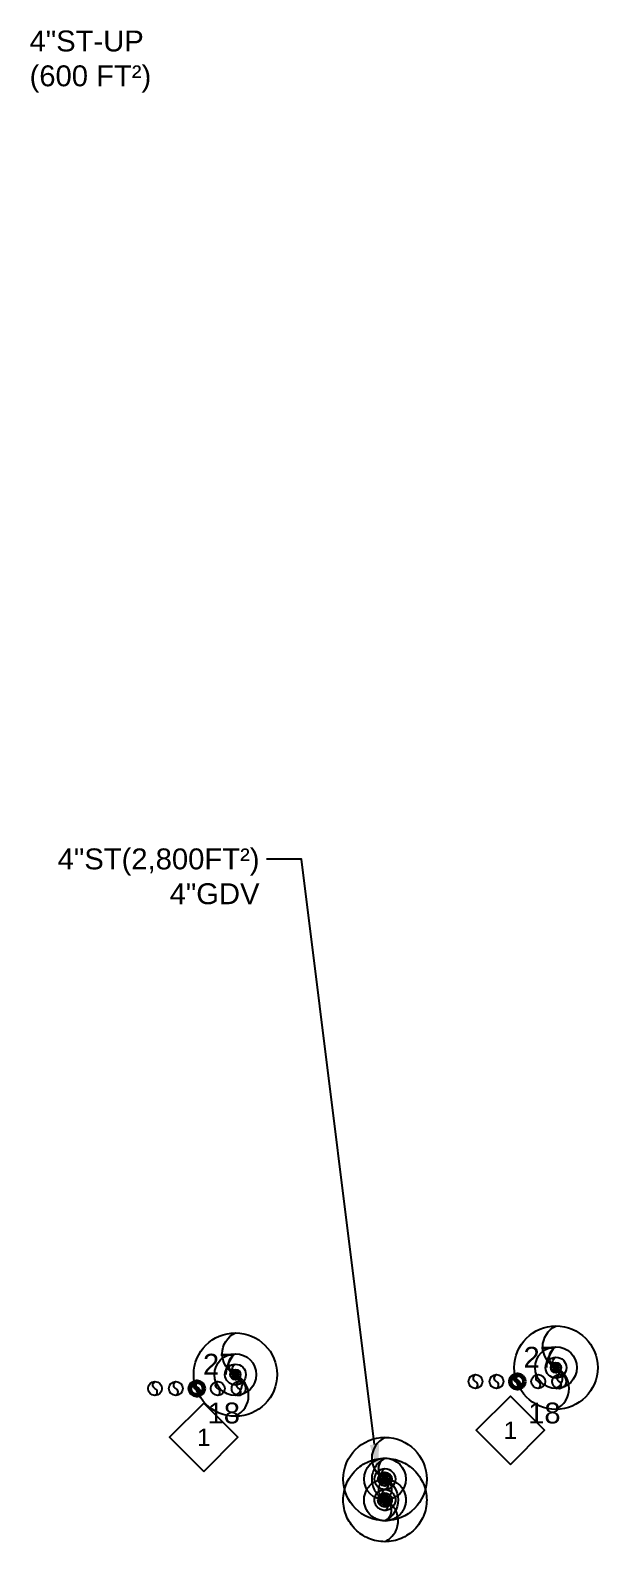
# Model space of a CAD drawing. Extents: x -3693 to 355, y -2748 to 2117.
# Drawn here: x -2772 to -2446, y 328 to 1196 of the extents above; entities that cross this region are included whole.
import ezdxf
from ezdxf.enums import TextEntityAlignment as Align

# ---------------------------------------------------------------- set-up
doc = ezdxf.new("R2010")
doc.units = 0
doc.header["$LTSCALE"] = 48
doc.header["$MEASUREMENT"] = 0
doc.linetypes.add('VENT', pattern=[0.3, 0.2, -0.1])
for name, color, linetype in [('G-ANNO-TEXT', 70, 'Continuous'), ('G-ANNO-TEXT @ 128', 70, 'Continuous'), ('P-GV-N', 5, 'VENT'), ('P-GV-N @ 1 (1)', 5, 'VENT'), ('P-GV-N @ 1 (2)', 5, 'VENT'), ('P-GV-N @ 12', 5, 'VENT'), ('P-GV-N @ 128', 5, 'VENT'), ('P-GV-N @ 16', 5, 'VENT'), ('P-GV-N @ 192', 5, 'VENT'), ('P-GV-N @ 2', 5, 'VENT'), ('P-GV-N @ 24', 5, 'VENT'), ('P-GV-N @ 384', 5, 'VENT'), ('P-GV-N @ 4', 5, 'VENT'), ('P-GV-N @ 48', 5, 'VENT'), ('P-GV-N @ 64', 5, 'VENT'), ('P-GV-N @ 768', 5, 'VENT'), ('P-GV-N @ 8', 5, 'VENT'), ('P-GV-N @ 96', 5, 'VENT'), ('P-HW-N @ 128', 1, 'Continuous'), ('P-HWC-N', 2, 'Continuous'), ('P-HWC-N @ 1 (1)', 2, 'Continuous'), ('P-HWC-N @ 1 (2)', 2, 'Continuous'), ('P-HWC-N @ 12', 2, 'Continuous'), ('P-HWC-N @ 128', 2, 'Continuous'), ('P-HWC-N @ 16', 2, 'Continuous'), ('P-HWC-N @ 192', 2, 'Continuous'), ('P-HWC-N @ 2', 2, 'Continuous'), ('P-HWC-N @ 24', 2, 'Continuous'), ('P-HWC-N @ 384', 2, 'Continuous'), ('P-HWC-N @ 4', 2, 'Continuous'), ('P-HWC-N @ 48', 2, 'Continuous'), ('P-HWC-N @ 64', 2, 'Continuous'), ('P-HWC-N @ 768', 2, 'Continuous'), ('P-HWC-N @ 8', 2, 'Continuous'), ('P-HWC-N @ 96', 2, 'Continuous'), ('P-SAN-N @ 128', 6, 'Continuous'), ('P-SANV-N @ 128', 5, 'VENT'), ('P-STRM-N', 2, 'Continuous'), ('P-STRM-N @ 1 (1)', 2, 'Continuous'), ('P-STRM-N @ 1 (2)', 2, 'Continuous'), ('P-STRM-N @ 12', 2, 'Continuous'), ('P-STRM-N @ 128', 2, 'Continuous'), ('P-STRM-N @ 16', 2, 'Continuous'), ('P-STRM-N @ 192', 2, 'Continuous'), ('P-STRM-N @ 2', 2, 'Continuous'), ('P-STRM-N @ 24', 2, 'Continuous'), ('P-STRM-N @ 384', 2, 'Continuous'), ('P-STRM-N @ 4', 2, 'Continuous'), ('P-STRM-N @ 48', 2, 'Continuous'), ('P-STRM-N @ 64', 2, 'Continuous'), ('P-STRM-N @ 768', 2, 'Continuous'), ('P-STRM-N @ 8', 2, 'Continuous'), ('P-STRM-N @ 96', 2, 'Continuous')]:
    doc.layers.add(name, color=color, linetype=linetype)
doc.layers.add('P-CW-N @ 128', color=4, linetype='Continuous', lineweight=60)
doc.layers.add('P-SAN-DFU', color=7, linetype='Continuous', plot=False)
doc.styles.add('Arial', font='arial.ttf')

# ---------------------------------------------------------------- blocks, each defined once
blk = doc.blocks.new('*U9')
blk.add_lwpolyline([(0, 0.0311, 0.634258), (0, 0, -0.634258), (0, -0.0311)], format="xyb")
blk.add_circle((0, 0), 0.0312)
blk = doc.blocks.new('DIAMOND TAG')
blk.add_lwpolyline([(0, -0.1533), (0.1533, 0), (0, 0.1533), (-0.1533, 0)], close=True)
at = {"style": 'Arial'}
blk.add_attdef('XXX', text='', height=0.0781, dxfattribs=at).set_placement((0, 0), align=Align.MIDDLE)
blk = doc.blocks.new('*U824')
at = {"layer": 'P-STRM-N @ 1 (1)'}
blk.add_blockref('*U9', (-2568, 363.74), dxfattribs=at)
at = {"layer": 'P-STRM-N @ 1 (2)'}
blk.add_blockref('*U9', (-2568, 363.74), dxfattribs=at)
at = {"layer": 'P-STRM-N @ 12', "xscale": 12, "yscale": 12, "zscale": 12}
blk.add_blockref('*U9', (-2568, 363.74), dxfattribs=at)
at = {"layer": 'P-STRM-N @ 128', "xscale": 128, "yscale": 128, "zscale": 128}
blk.add_blockref('*U9', (-2568, 363.74), dxfattribs=at)
at = {"layer": 'P-STRM-N @ 16', "xscale": 16, "yscale": 16, "zscale": 16}
blk.add_blockref('*U9', (-2568, 363.74), dxfattribs=at)
at = {"layer": 'P-STRM-N @ 192', "xscale": 192, "yscale": 192, "zscale": 192}
blk.add_blockref('*U9', (-2568, 363.74), dxfattribs=at)
at = {"layer": 'P-STRM-N @ 2', "xscale": 2, "yscale": 2, "zscale": 2}
blk.add_blockref('*U9', (-2568, 363.74), dxfattribs=at)
at = {"layer": 'P-STRM-N @ 24', "xscale": 24, "yscale": 24, "zscale": 24}
blk.add_blockref('*U9', (-2568, 363.74), dxfattribs=at)
at = {"layer": 'P-STRM-N @ 384', "xscale": 384, "yscale": 384, "zscale": 384}
blk.add_blockref('*U9', (-2568, 363.74), dxfattribs=at)
at = {"layer": 'P-STRM-N @ 4', "xscale": 4, "yscale": 4, "zscale": 4}
blk.add_blockref('*U9', (-2568, 363.74), dxfattribs=at)
at = {"layer": 'P-STRM-N @ 48', "xscale": 48, "yscale": 48, "zscale": 48}
blk.add_blockref('*U9', (-2568, 363.74), dxfattribs=at)
at = {"layer": 'P-STRM-N @ 64', "xscale": 64, "yscale": 64, "zscale": 64}
blk.add_blockref('*U9', (-2568, 363.74), dxfattribs=at)
at = {"layer": 'P-STRM-N @ 768', "xscale": 768, "yscale": 768, "zscale": 768}
blk.add_blockref('*U9', (-2568, 363.74), dxfattribs=at)
at = {"layer": 'P-STRM-N @ 8', "xscale": 8, "yscale": 8, "zscale": 8}
blk.add_blockref('*U9', (-2568, 363.74), dxfattribs=at)
at = {"layer": 'P-STRM-N @ 96', "xscale": 96, "yscale": 96, "zscale": 96}
blk.add_blockref('*U9', (-2568, 363.74), dxfattribs=at)
blk = doc.blocks.new('*U890')
at = {"layer": 'P-HWC-N @ 1 (1)', "rotation": 180}
blk.add_blockref('*U9', (-2469.84, 427.74), dxfattribs=at)
at = {"layer": 'P-HWC-N @ 1 (2)', "rotation": 180}
blk.add_blockref('*U9', (-2469.84, 427.74), dxfattribs=at)
at = {"layer": 'P-HWC-N @ 12', "xscale": 12, "yscale": 12, "zscale": 12, "rotation": 180}
blk.add_blockref('*U9', (-2469.84, 427.74), dxfattribs=at)
at = {"layer": 'P-HWC-N @ 128', "xscale": 128, "yscale": 128, "zscale": 128, "rotation": 180}
blk.add_blockref('*U9', (-2516, 419.74), dxfattribs=at)
at = {"layer": 'P-HWC-N @ 16', "xscale": 16, "yscale": 16, "zscale": 16, "rotation": 180}
blk.add_blockref('*U9', (-2469.84, 427.74), dxfattribs=at)
at = {"layer": 'P-HWC-N @ 192', "xscale": 192, "yscale": 192, "zscale": 192, "rotation": 180}
blk.add_blockref('*U9', (-2469.84, 427.74), dxfattribs=at)
at = {"layer": 'P-HWC-N @ 2', "xscale": 2, "yscale": 2, "zscale": 2, "rotation": 180}
blk.add_blockref('*U9', (-2469.84, 427.74), dxfattribs=at)
at = {"layer": 'P-HWC-N @ 24', "xscale": 24, "yscale": 24, "zscale": 24, "rotation": 180}
blk.add_blockref('*U9', (-2469.84, 427.74), dxfattribs=at)
at = {"layer": 'P-HWC-N @ 384', "xscale": 384, "yscale": 384, "zscale": 384, "rotation": 180}
blk.add_blockref('*U9', (-2469.84, 427.74), dxfattribs=at)
at = {"layer": 'P-HWC-N @ 4', "xscale": 4, "yscale": 4, "zscale": 4, "rotation": 180}
blk.add_blockref('*U9', (-2469.84, 427.74), dxfattribs=at)
at = {"layer": 'P-HWC-N @ 48', "xscale": 48, "yscale": 48, "zscale": 48, "rotation": 180}
blk.add_blockref('*U9', (-2469.84, 427.74), dxfattribs=at)
at = {"layer": 'P-HWC-N @ 64', "xscale": 64, "yscale": 64, "zscale": 64, "rotation": 180}
blk.add_blockref('*U9', (-2469.84, 427.74), dxfattribs=at)
at = {"layer": 'P-HWC-N @ 768', "xscale": 768, "yscale": 768, "zscale": 768, "rotation": 180}
blk.add_blockref('*U9', (-2469.84, 427.74), dxfattribs=at)
at = {"layer": 'P-HWC-N @ 8', "xscale": 8, "yscale": 8, "zscale": 8, "rotation": 180}
blk.add_blockref('*U9', (-2469.84, 427.74), dxfattribs=at)
at = {"layer": 'P-HWC-N @ 96', "xscale": 96, "yscale": 96, "zscale": 96, "rotation": 180}
blk.add_blockref('*U9', (-2469.84, 427.74), dxfattribs=at)
blk = doc.blocks.new('*U891')
at = {"layer": 'P-HWC-N @ 1 (1)', "rotation": 180}
blk.add_blockref('*U9', (-2653.84, 423.74), dxfattribs=at)
at = {"layer": 'P-HWC-N @ 1 (2)', "rotation": 180}
blk.add_blockref('*U9', (-2653.84, 423.74), dxfattribs=at)
at = {"layer": 'P-HWC-N @ 12', "xscale": 12, "yscale": 12, "zscale": 12, "rotation": 180}
blk.add_blockref('*U9', (-2653.84, 423.74), dxfattribs=at)
at = {"layer": 'P-HWC-N @ 128', "xscale": 128, "yscale": 128, "zscale": 128, "rotation": 180}
blk.add_blockref('*U9', (-2700, 415.74), dxfattribs=at)
at = {"layer": 'P-HWC-N @ 16', "xscale": 16, "yscale": 16, "zscale": 16, "rotation": 180}
blk.add_blockref('*U9', (-2653.84, 423.74), dxfattribs=at)
at = {"layer": 'P-HWC-N @ 192', "xscale": 192, "yscale": 192, "zscale": 192, "rotation": 180}
blk.add_blockref('*U9', (-2653.84, 423.74), dxfattribs=at)
at = {"layer": 'P-HWC-N @ 2', "xscale": 2, "yscale": 2, "zscale": 2, "rotation": 180}
blk.add_blockref('*U9', (-2653.84, 423.74), dxfattribs=at)
at = {"layer": 'P-HWC-N @ 24', "xscale": 24, "yscale": 24, "zscale": 24, "rotation": 180}
blk.add_blockref('*U9', (-2653.84, 423.74), dxfattribs=at)
at = {"layer": 'P-HWC-N @ 384', "xscale": 384, "yscale": 384, "zscale": 384, "rotation": 180}
blk.add_blockref('*U9', (-2653.84, 423.74), dxfattribs=at)
at = {"layer": 'P-HWC-N @ 4', "xscale": 4, "yscale": 4, "zscale": 4, "rotation": 180}
blk.add_blockref('*U9', (-2653.84, 423.74), dxfattribs=at)
at = {"layer": 'P-HWC-N @ 48', "xscale": 48, "yscale": 48, "zscale": 48, "rotation": 180}
blk.add_blockref('*U9', (-2653.84, 423.74), dxfattribs=at)
at = {"layer": 'P-HWC-N @ 64', "xscale": 64, "yscale": 64, "zscale": 64, "rotation": 180}
blk.add_blockref('*U9', (-2653.84, 423.74), dxfattribs=at)
at = {"layer": 'P-HWC-N @ 768', "xscale": 768, "yscale": 768, "zscale": 768, "rotation": 180}
blk.add_blockref('*U9', (-2653.84, 423.74), dxfattribs=at)
at = {"layer": 'P-HWC-N @ 8', "xscale": 8, "yscale": 8, "zscale": 8, "rotation": 180}
blk.add_blockref('*U9', (-2653.84, 423.74), dxfattribs=at)
at = {"layer": 'P-HWC-N @ 96', "xscale": 96, "yscale": 96, "zscale": 96, "rotation": 180}
blk.add_blockref('*U9', (-2653.84, 423.74), dxfattribs=at)
blk = doc.blocks.new('*U892')
at = {"layer": 'P-GV-N @ 1 (1)'}
blk.add_blockref('*U9', (-2568, 351.74), dxfattribs=at)
at = {"layer": 'P-GV-N @ 1 (2)'}
blk.add_blockref('*U9', (-2568, 351.74), dxfattribs=at)
at = {"layer": 'P-GV-N @ 12', "xscale": 12, "yscale": 12, "zscale": 12}
blk.add_blockref('*U9', (-2568, 351.74), dxfattribs=at)
at = {"layer": 'P-GV-N @ 128', "xscale": 128, "yscale": 128, "zscale": 128}
blk.add_blockref('*U9', (-2568, 351.74), dxfattribs=at)
at = {"layer": 'P-GV-N @ 16', "xscale": 16, "yscale": 16, "zscale": 16}
blk.add_blockref('*U9', (-2568, 351.74), dxfattribs=at)
at = {"layer": 'P-GV-N @ 192', "xscale": 192, "yscale": 192, "zscale": 192}
blk.add_blockref('*U9', (-2568, 351.74), dxfattribs=at)
at = {"layer": 'P-GV-N @ 2', "xscale": 2, "yscale": 2, "zscale": 2}
blk.add_blockref('*U9', (-2568, 351.74), dxfattribs=at)
at = {"layer": 'P-GV-N @ 24', "xscale": 24, "yscale": 24, "zscale": 24}
blk.add_blockref('*U9', (-2568, 351.74), dxfattribs=at)
at = {"layer": 'P-GV-N @ 384', "xscale": 384, "yscale": 384, "zscale": 384}
blk.add_blockref('*U9', (-2568, 351.74), dxfattribs=at)
at = {"layer": 'P-GV-N @ 4', "xscale": 4, "yscale": 4, "zscale": 4}
blk.add_blockref('*U9', (-2568, 351.74), dxfattribs=at)
at = {"layer": 'P-GV-N @ 48', "xscale": 48, "yscale": 48, "zscale": 48}
blk.add_blockref('*U9', (-2568, 351.74), dxfattribs=at)
at = {"layer": 'P-GV-N @ 64', "xscale": 64, "yscale": 64, "zscale": 64}
blk.add_blockref('*U9', (-2568, 351.74), dxfattribs=at)
at = {"layer": 'P-GV-N @ 768', "xscale": 768, "yscale": 768, "zscale": 768}
blk.add_blockref('*U9', (-2568, 351.74), dxfattribs=at)
at = {"layer": 'P-GV-N @ 8', "xscale": 8, "yscale": 8, "zscale": 8}
blk.add_blockref('*U9', (-2568, 351.74), dxfattribs=at)
at = {"layer": 'P-GV-N @ 96', "xscale": 96, "yscale": 96, "zscale": 96}
blk.add_blockref('*U9', (-2568, 351.74), dxfattribs=at)

msp = doc.modelspace()

# ---------------------------------------------------------------- linework, layer by layer
at = {"layer": 'G-ANNO-TEXT'}
msp.add_lwpolyline([(-2573.98, 383.62), (-2616, 719.74), (-2636, 719.74)], dxfattribs=at)
msp.add_solid([(-2571.34, 383.95), (-2572, 367.74), (-2576.63, 383.29)], dxfattribs=at)

# ---------------------------------------------------------------- block references
at = {"layer": 'G-ANNO-TEXT @ 128', "xscale": 128, "yscale": 128, "zscale": 128}
for p in [(-2496, 391.74), (-2672, 387.74)]:
    msp.add_blockref('DIAMOND TAG', p, dxfattribs=at).add_auto_attribs({'XXX': '1'})
at = {"layer": 'P-CW-N @ 128', "xscale": 128, "yscale": 128, "zscale": 128, "rotation": 180}
for p in [(-2676, 415.74), (-2492, 419.74)]:
    msp.add_blockref('*U9', p, dxfattribs=at)
at = {"layer": 'P-GV-N'}
msp.add_blockref('*U892', (0, 0), dxfattribs=at)
at = {"layer": 'P-HW-N @ 128', "xscale": 128, "yscale": 128, "zscale": 128, "rotation": 180}
for p in [(-2688, 415.74), (-2504, 419.74)]:
    msp.add_blockref('*U9', p, dxfattribs=at)
at = {"layer": 'P-HWC-N'}
for name in ['*U890', '*U891']:
    msp.add_blockref(name, (0, 0), dxfattribs=at)
at = {"layer": 'P-SAN-N @ 128', "xscale": 128, "yscale": 128, "zscale": 128, "rotation": 180}
for p in [(-2664, 415.74), (-2480, 419.74)]:
    msp.add_blockref('*U9', p, dxfattribs=at)
at = {"layer": 'P-SANV-N @ 128', "xscale": 128, "yscale": 128, "zscale": 128, "rotation": 180}
for p in [(-2652, 415.74), (-2468, 419.74)]:
    msp.add_blockref('*U9', p, dxfattribs=at)
at = {"layer": 'P-STRM-N'}
msp.add_blockref('*U824', (0, 0), dxfattribs=at)

# ---------------------------------------------------------------- texts
at = {"layer": 'G-ANNO-TEXT', "char_height": 12, "style": 'Arial'}
for s, insert, attachment_point in [('4"ST-UP\\P(600 FT²)', (-2772, 1195.51), 1), ('4"ST(2,800FT²)\\P4"GDV', (-2640, 725.85), 3)]:
    msp.add_mtext(s, dxfattribs=dict(at, insert=insert, attachment_point=attachment_point))
at = {"layer": 'P-SAN-DFU', "style": 'Arial'}
for p in [(-2672.49, 423.69), (-2488.49, 427.69)]:
    msp.add_text('27', height=12, dxfattribs=at).set_placement(p)
at = {"layer": 'P-SAN-DFU', "color": 3, "style": 'Arial'}
for p in [(-2669.83, 395.69), (-2485.83, 395.69)]:
    msp.add_text('18', height=12, dxfattribs=at).set_placement(p)

doc.saveas('drawing.dxf')
